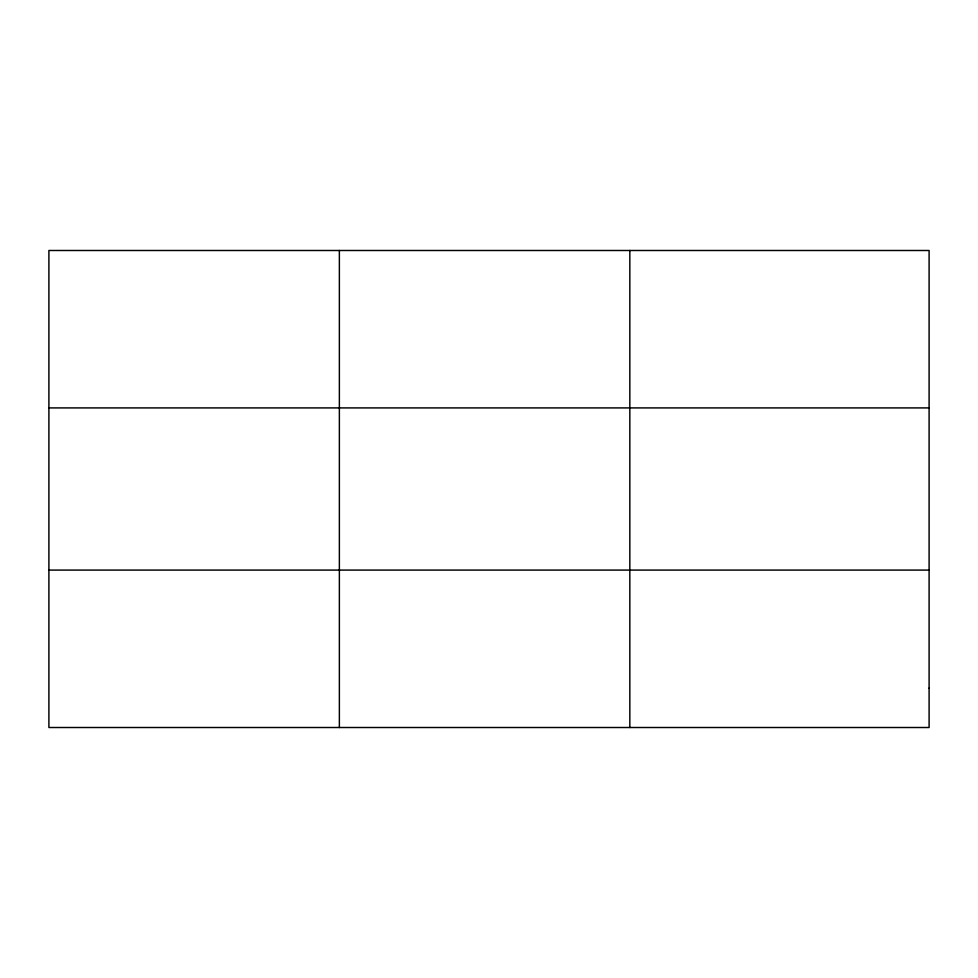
<?xml version="1.0" encoding="UTF-8"?>
<svg xmlns="http://www.w3.org/2000/svg" width="978" height="978" viewBox="0 0 978 978"><rect width="100%" height="100%" fill="white"/><g stroke="black" fill="none" stroke-linecap="round" stroke-linejoin="round"><path stroke-width="1.47" d="M339.366 727.51L339.366 250.49M629.832 727.51L629.832 250.49M48.9 407.912L929.1 407.912M48.9 570.088L929.1 570.088M929.1 688.157L929.1 727.51L48.9 727.51L48.9 250.49L929.1 250.49L929.1 688.157"/></g></svg>
